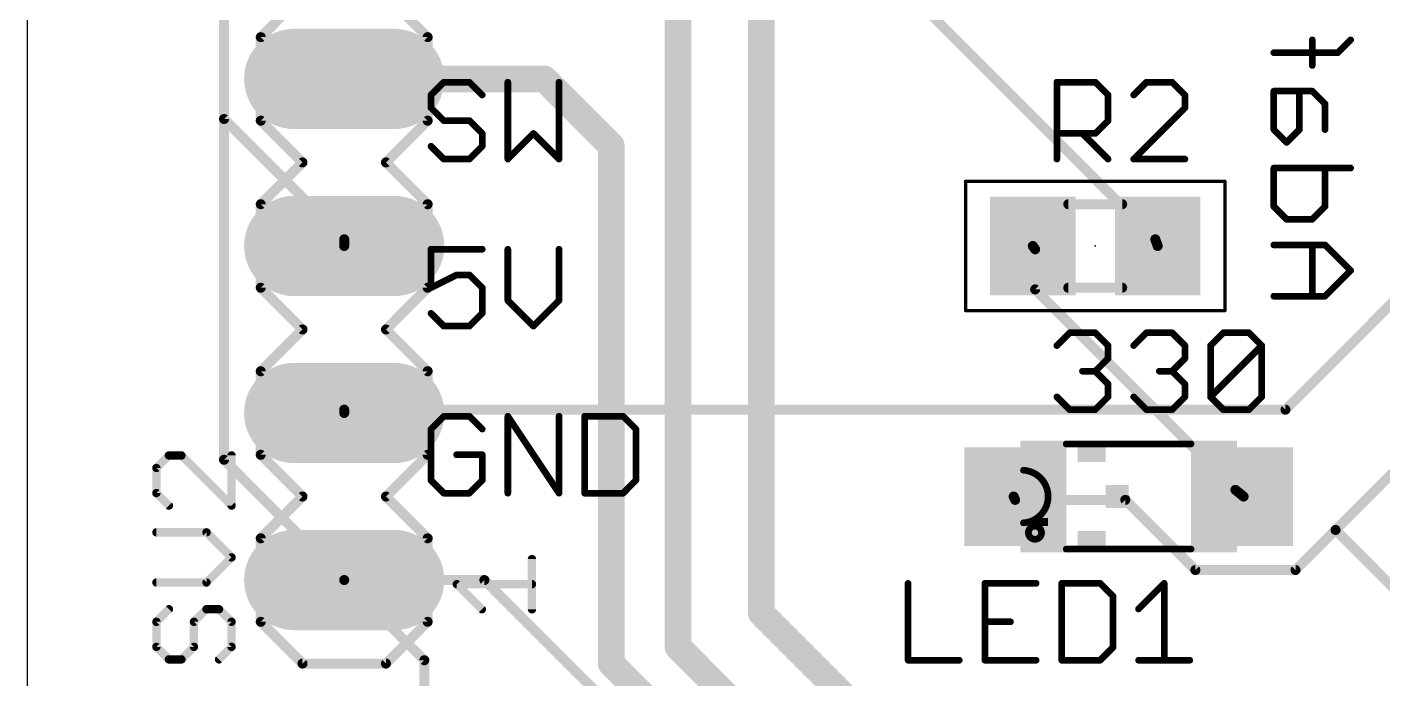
# Model space of a CAD drawing. Extents: x -1 to 57.9, y -5.8 to 55.6.
# Drawn here: x -1.02 to 19.62, y 21.36 to 31.27 of the extents above; entities that cross this region are included whole.
import ezdxf

# ---------------------------------------------------------------- set-up
doc = ezdxf.new("R2010")
doc.units = 0
for name, color, linetype in [('1', 22, 'CONTINUOUS'), ('16', 175, 'CONTINUOUS'), ('17', 82, 'CONTINUOUS'), ('20', 7, 'CONTINUOUS'), ('21', 253, 'CONTINUOUS'), ('22', 253, 'CONTINUOUS'), ('23', 7, 'CONTINUOUS'), ('25', 253, 'CONTINUOUS'), ('27', 253, 'CONTINUOUS'), ('39', 22, 'CONTINUOUS'), ('51', 253, 'CONTINUOUS')]:
    doc.layers.add(name, color=color, linetype=linetype)

# ---------------------------------------------------------------- blocks, each defined once
blk = doc.blocks.new('RECT')
blk.add_solid([(-0.5, -0.5), (0.5, -0.5), (-0.5, 0.5), (0.5, 0.5)])
blk = doc.blocks.new('LONGP100')
at = {"const_width": 1}
blk.add_lwpolyline([(-0.5, 0), (0.5, 0)], dxfattribs=at)
at = {"const_width": 0.5}
for points in [[(-0.5, 0.25, 1), (-0.5, -0.25)], [(0.5, -0.25, 1), (0.5, 0.25)]]:
    blk.add_lwpolyline(points, format="xyb", dxfattribs=at)

msp = doc.modelspace()

# ---------------------------------------------------------------- linework, layer by layer
at = {"layer": '1'}
for points, const_width in [([(5.0292, 39.1668), (16.1544, 28.0416)], 0.1524), ([(1.9812, 29.8704), (1.9812, 38.5572)], 0.1524), ([(10.16, 32.512), (10.16, 22.352)], 0.4064), ([(8.89, 31.496), (8.89, 21.844)], 0.4064), ([(6.858, 30.48), (3.81, 30.48)], 0.4064), ([(7.874, 29.464), (6.858, 30.48)], 0.4064), ([(3.81, 28.0416), (1.9812, 29.8704)], 0.1524), ([(7.874, 21.59), (7.874, 29.464)], 0.4064), ([(3.81, 28.0416), (3.81, 27.94)], 0.1524), ([(16.1544, 28.0416), (16.19, 27.94)], 0.1524), ([(14.3256, 27.8892), (14.29, 27.94)], 0.1524), ([(14.3256, 27.2796), (14.3256, 27.8892)], 0.1524), ([(23.1648, 27.8892), (18.8976, 23.622)], 0.1524), ([(17.3736, 24.2316), (14.3256, 27.2796)], 0.1524), ([(14.0208, 24.0792), (13.998, 24.13)], 0.1524), ([(15.6972, 24.0792), (14.0208, 24.0792)], 0.1524), ([(16.764, 23.0124), (15.6972, 24.0792)], 0.1524), ([(17.3736, 24.2316), (17.498, 24.13)], 0.1524), ([(18.8976, 23.622), (18.288, 23.0124)], 0.1524), ([(23.0124, 19.5072), (18.8976, 23.622)], 0.1524), ([(3.81, 22.86), (5.0292, 21.6408)], 0.1524), ([(18.288, 23.0124), (16.764, 23.0124)], 0.1524), ([(10.16, 22.352), (11.43, 21.082)], 0.4064), ([(8.89, 21.844), (11.176, 19.558)], 0.4064), ([(5.0292, 21.6408), (5.0292, 18.7452)], 0.1524), ([(8.97, 20.494), (7.874, 21.59)], 0.4064)]:
    msp.add_lwpolyline(points, dxfattribs=dict(at, const_width=const_width))
for points, const_width in [([(3.81, 30.5816, 1), (3.81, 30.3784)], 0.2032), ([(6.9298, 30.5518, 1), (6.7862, 30.4082)], 0.2032), ([(6.858, 30.3784, 1), (6.858, 30.5816)], 0.2032), ([(2.0081, 29.8973, 1), (1.9543, 29.8435)], 0.0762), ([(1.9431, 29.8704, 1), (2.0193, 29.8704)], 0.0762), ([(7.9756, 29.464, 1), (7.7724, 29.464)], 0.2032), ([(7.8022, 29.3922, 1), (7.9458, 29.5358)], 0.2032), ([(3.8481, 28.0416, 1), (3.7719, 28.0416)], 0.0762), ([(3.7831, 28.0147, 1), (3.8369, 28.0685)], 0.0762), ([(16.1904, 28.0542, 1), (16.1184, 28.029)], 0.0762), ([(16.1275, 28.0147, 1), (16.1813, 28.0685)], 0.0762), ([(3.7719, 27.94, 1), (3.8481, 27.94)], 0.0762), ([(14.3212, 27.9619, 1), (14.2588, 27.9181)], 0.0762), ([(14.3637, 27.8892, 1), (14.2875, 27.8892)], 0.0762), ([(14.2944, 27.8673, 1), (14.3568, 27.9111)], 0.0762), ([(16.154, 27.9274, 1), (16.226, 27.9526)], 0.0762), ([(14.2875, 27.2796, 1), (14.3637, 27.2796)], 0.0762), ([(14.3525, 27.3065, 1), (14.2987, 27.2527)], 0.0762), ([(14.0328, 24.1456, 1), (13.9632, 24.1144)], 0.0762), ([(14.0208, 24.1173, 1), (14.0208, 24.0411)], 0.0762), ([(15.7241, 24.1061, 1), (15.6703, 24.0523)], 0.0762), ([(15.6972, 24.0411, 1), (15.6972, 24.1173)], 0.0762), ([(17.3977, 24.2611, 1), (17.3495, 24.2021)], 0.0762), ([(17.3467, 24.2047, 1), (17.4005, 24.2585)], 0.0762), ([(17.4739, 24.1005, 1), (17.5221, 24.1595)], 0.0762), ([(13.986, 24.0636, 1), (14.0556, 24.0948)], 0.0762), ([(18.9245, 23.6489, 1), (18.8707, 23.5951)], 0.0762), ([(18.8707, 23.6489, 1), (18.9245, 23.5951)], 0.0762), ([(18.9245, 23.5951, 1), (18.8707, 23.6489)], 0.0762), ([(3.8369, 22.8869, 1), (3.7831, 22.8331)], 0.0762), ([(16.764, 23.0505, 1), (16.764, 22.9743)], 0.0762), ([(16.7371, 22.9855, 1), (16.7909, 23.0393)], 0.0762), ([(18.2611, 23.0393, 1), (18.3149, 22.9855)], 0.0762), ([(18.288, 22.9743, 1), (18.288, 23.0505)], 0.0762), ([(10.2318, 22.4238, 1), (10.0882, 22.2802)], 0.2032), ([(10.0584, 22.352, 1), (10.2616, 22.352)], 0.2032), ([(8.7884, 21.844, 1), (8.9916, 21.844)], 0.2032), ([(8.9618, 21.9158, 1), (8.8182, 21.7722)], 0.2032), ([(5.0673, 21.6408, 1), (4.9911, 21.6408)], 0.0762), ([(5.0023, 21.6139, 1), (5.0561, 21.6677)], 0.0762), ([(7.7724, 21.59, 1), (7.9756, 21.59)], 0.2032), ([(7.9458, 21.6618, 1), (7.8022, 21.5182)], 0.2032)]:
    msp.add_lwpolyline(points, format="xyb", dxfattribs=dict(at, const_width=const_width))
at = {"layer": '16', "const_width": 0.1524}
for points in [[(1.9812, 24.6888), (1.9812, 33.3756)], [(23.1648, 30.48), (18.1356, 25.4508)], [(18.1356, 25.4508), (3.81, 25.4508)], [(3.81, 25.4508), (3.81, 25.4)], [(3.81, 22.86), (1.9812, 24.6888)], [(3.81, 22.86), (5.9436, 22.86)], [(5.9436, 22.86), (10.3632, 18.4404)]]:
    msp.add_lwpolyline(points, dxfattribs=at)
at = {"layer": '16', "const_width": 0.0762}
for points in [[(3.81, 25.4889, 1), (3.81, 25.4127)], [(3.8481, 25.4508, 1), (3.7719, 25.4508)], [(3.7719, 25.4, 1), (3.8481, 25.4)], [(18.1087, 25.4777, 1), (18.1625, 25.4239)], [(18.1356, 25.4127, 1), (18.1356, 25.4889)], [(2.0081, 24.7157, 1), (1.9543, 24.6619)], [(1.9431, 24.6888, 1), (2.0193, 24.6888)], [(3.81, 22.8981, 1), (3.81, 22.8219)], [(3.7831, 22.8331, 1), (3.8369, 22.8869)], [(5.9705, 22.8869, 1), (5.9167, 22.8331)], [(5.9436, 22.8219, 1), (5.9436, 22.8981)]]:
    msp.add_lwpolyline(points, format="xyb", dxfattribs=at)
at = {"layer": '20'}
msp.add_line((-1.016, 55.616), (-1.016, -0.762), dxfattribs=at)
at = {"layer": '21'}
for points, const_width in [([(2.54, 31.115), (3.175, 31.75)], 0.1524), ([(4.445, 31.75), (5.08, 31.115)], 0.1524), ([(2.54, 29.845), (2.54, 31.115)], 0.1524), ([(5.08, 31.115), (5.08, 29.845)], 0.1524), ([(2.54, 29.845), (3.175, 29.21)], 0.1524), ([(4.445, 29.21), (5.08, 29.845)], 0.1524), ([(2.54, 28.575), (3.175, 29.21)], 0.1524), ([(4.445, 29.21), (5.08, 28.575)], 0.1524), ([(2.54, 27.305), (2.54, 28.575)], 0.1524), ([(5.08, 28.575), (5.08, 27.305)], 0.1524), ([(3.175, 26.67), (2.54, 27.305)], 0.1524), ([(5.08, 27.305), (4.445, 26.67)], 0.1524), ([(2.54, 26.035), (3.175, 26.67)], 0.1524), ([(4.445, 26.67), (5.08, 26.035)], 0.1524), ([(2.54, 24.765), (2.54, 26.035)], 0.1524), ([(5.08, 26.035), (5.08, 24.765)], 0.1524), ([(3.175, 24.13), (2.54, 24.765)], 0.1524), ([(5.08, 24.765), (4.445, 24.13)], 0.1524), ([(2.54, 23.495), (3.175, 24.13)], 0.1524), ([(4.445, 24.13), (5.08, 23.495)], 0.1524), ([(2.54, 22.225), (2.54, 23.495)], 0.1524), ([(5.08, 23.495), (5.08, 22.225)], 0.1524), ([(6.6675, 22.4155), (6.6675, 23.1782)], 0.127), ([(5.9049, 22.4155), (5.5235, 22.7968)], 0.127), ([(5.5235, 22.7968), (6.6675, 22.7968)], 0.127), ([(2.54, 22.225), (3.175, 21.59)], 0.1524), ([(4.445, 21.59), (5.08, 22.225)], 0.1524), ([(3.175, 21.59), (4.445, 21.59)], 0.1524)]:
    msp.add_lwpolyline(points, dxfattribs=dict(at, const_width=const_width))
for points, const_width in [([(2.5781, 31.115, 1), (2.5019, 31.115)], 0.0762), ([(2.5131, 31.1419, 1), (2.5669, 31.0881)], 0.0762), ([(5.1181, 31.115, 1), (5.0419, 31.115)], 0.0762), ([(5.0531, 31.0881, 1), (5.1069, 31.1419)], 0.0762), ([(2.5669, 29.8719, 1), (2.5131, 29.8181)], 0.0762), ([(5.1069, 29.8181, 1), (5.0531, 29.8719)], 0.0762), ([(2.5019, 29.845, 1), (2.5781, 29.845)], 0.0762), ([(5.0419, 29.845, 1), (5.1181, 29.845)], 0.0762), ([(3.2019, 29.1831, 1), (3.1481, 29.2369)], 0.0762), ([(3.1481, 29.1831, 1), (3.2019, 29.2369)], 0.0762), ([(4.4719, 29.2369, 1), (4.4181, 29.1831)], 0.0762), ([(4.4181, 29.2369, 1), (4.4719, 29.1831)], 0.0762), ([(2.5781, 28.575, 1), (2.5019, 28.575)], 0.0762), ([(2.5131, 28.6019, 1), (2.5669, 28.5481)], 0.0762), ([(5.1181, 28.575, 1), (5.0419, 28.575)], 0.0762), ([(5.0531, 28.5481, 1), (5.1069, 28.6019)], 0.0762), ([(2.5019, 27.305, 1), (2.5781, 27.305)], 0.0762), ([(2.5669, 27.3319, 1), (2.5131, 27.2781)], 0.0762), ([(5.0419, 27.305, 1), (5.1181, 27.305)], 0.0762), ([(5.1069, 27.2781, 1), (5.0531, 27.3319)], 0.0762), ([(3.2019, 26.6431, 1), (3.1481, 26.6969)], 0.0762), ([(3.1481, 26.6431, 1), (3.2019, 26.6969)], 0.0762), ([(4.4719, 26.6969, 1), (4.4181, 26.6431)], 0.0762), ([(4.4181, 26.6969, 1), (4.4719, 26.6431)], 0.0762), ([(2.5781, 26.035, 1), (2.5019, 26.035)], 0.0762), ([(2.5131, 26.0619, 1), (2.5669, 26.0081)], 0.0762), ([(5.1181, 26.035, 1), (5.0419, 26.035)], 0.0762), ([(5.0531, 26.0081, 1), (5.1069, 26.0619)], 0.0762), ([(2.5019, 24.765, 1), (2.5781, 24.765)], 0.0762), ([(2.5669, 24.7919, 1), (2.5131, 24.7381)], 0.0762), ([(5.0419, 24.765, 1), (5.1181, 24.765)], 0.0762), ([(5.1069, 24.7381, 1), (5.0531, 24.7919)], 0.0762), ([(3.2019, 24.1031, 1), (3.1481, 24.1569)], 0.0762), ([(3.1481, 24.1031, 1), (3.2019, 24.1569)], 0.0762), ([(4.4719, 24.1569, 1), (4.4181, 24.1031)], 0.0762), ([(4.4181, 24.1569, 1), (4.4719, 24.1031)], 0.0762), ([(2.5781, 23.495, 1), (2.5019, 23.495)], 0.0762), ([(2.5131, 23.5219, 1), (2.5669, 23.4681)], 0.0762), ([(5.1181, 23.495, 1), (5.0419, 23.495)], 0.0762), ([(5.0531, 23.4681, 1), (5.1069, 23.5219)], 0.0762), ([(6.6993, 23.1782, 1), (6.6358, 23.1782)], 0.0635), ([(5.5235, 22.8286, 1), (5.5235, 22.7651)], 0.0635), ([(5.546, 22.8193, 1), (5.5011, 22.7744)], 0.0635), ([(6.6675, 22.7651, 1), (6.6675, 22.8286)], 0.0635), ([(2.5669, 22.2519, 1), (2.5131, 22.1981)], 0.0762), ([(5.1069, 22.1981, 1), (5.0531, 22.2519)], 0.0762), ([(5.8824, 22.393, 1), (5.9273, 22.438)], 0.0635), ([(6.6358, 22.4155, 1), (6.6993, 22.4155)], 0.0635), ([(2.5019, 22.225, 1), (2.5781, 22.225)], 0.0762), ([(5.0419, 22.225, 1), (5.1181, 22.225)], 0.0762), ([(3.175, 21.6281, 1), (3.175, 21.5519)], 0.0762), ([(4.445, 21.5519, 1), (4.445, 21.6281)], 0.0762), ([(3.1481, 21.5631, 1), (3.2019, 21.6169)], 0.0762), ([(4.4181, 21.6169, 1), (4.4719, 21.5631)], 0.0762)]:
    msp.add_lwpolyline(points, format="xyb", dxfattribs=dict(at, const_width=const_width))
at = {"layer": '22', "const_width": 0.1016}
for points in [[(18.5425, 30.6843), (18.5425, 31.0741)], [(18.9323, 30.8792), (19.1272, 31.0741)], [(17.9578, 30.8792), (18.9323, 30.8792)], [(18.5425, 30.2945), (17.9578, 30.2945)], [(17.9578, 30.2945), (17.9578, 29.7098)], [(18.3476, 29.7098), (18.3476, 30.2945)], [(18.7374, 30.0996), (18.5425, 30.2945)], [(18.7374, 29.7098), (18.7374, 30.0996)], [(17.9578, 29.7098), (18.1527, 29.5149)], [(18.1527, 29.5149), (18.3476, 29.7098)], [(19.1272, 29.1251), (17.9578, 29.1251)], [(17.9578, 29.1251), (17.9578, 28.5404)], [(18.7374, 28.5404), (18.7374, 29.1251)], [(17.9578, 28.5404), (18.1527, 28.3455)], [(18.5425, 28.3455), (18.7374, 28.5404)], [(18.1527, 28.3455), (18.5425, 28.3455)], [(18.7374, 27.9557), (17.9578, 27.9557)], [(18.5425, 27.1761), (18.5425, 27.9557)], [(19.1272, 27.5659), (18.7374, 27.9557)], [(18.7374, 27.1761), (19.1272, 27.5659)], [(17.9578, 27.1761), (18.7374, 27.1761)]]:
    msp.add_lwpolyline(points, dxfattribs=at)
at = {"layer": '22', "const_width": 0.0508}
for points in [[(18.5679, 31.0741, 1), (18.5171, 31.0741)], [(19.1452, 31.0561, 1), (19.1092, 31.0921)], [(17.9578, 30.9046, 1), (17.9578, 30.8538)], [(18.9143, 30.8972, 1), (18.9503, 30.8612)], [(18.9323, 30.8538, 1), (18.9323, 30.9046)], [(18.5171, 30.6843, 1), (18.5679, 30.6843)], [(17.9578, 30.3199, 1), (17.9578, 30.2691)], [(17.9832, 30.2945, 1), (17.9324, 30.2945)], [(18.373, 30.2945, 1), (18.3222, 30.2945)], [(18.5605, 30.3125, 1), (18.5245, 30.2765)], [(18.5425, 30.2691, 1), (18.5425, 30.3199)], [(18.7628, 30.0996, 1), (18.712, 30.0996)], [(18.7194, 30.0816, 1), (18.7554, 30.1176)], [(17.9758, 29.7278, 1), (17.9398, 29.6918)], [(17.9324, 29.7098, 1), (17.9832, 29.7098)], [(18.3222, 29.7098, 1), (18.373, 29.7098)], [(18.3656, 29.6918, 1), (18.3296, 29.7278)], [(18.712, 29.7098, 1), (18.7628, 29.7098)], [(18.1347, 29.5329, 1), (18.1707, 29.4969)], [(18.1347, 29.4969, 1), (18.1707, 29.5329)], [(17.9578, 29.1505, 1), (17.9578, 29.0997)], [(17.9832, 29.1251, 1), (17.9324, 29.1251)], [(18.7628, 29.1251, 1), (18.712, 29.1251)], [(19.1272, 29.0997, 1), (19.1272, 29.1505)], [(17.9758, 28.5584, 1), (17.9398, 28.5224)], [(17.9324, 28.5404, 1), (17.9832, 28.5404)], [(18.712, 28.5404, 1), (18.7628, 28.5404)], [(18.7554, 28.5224, 1), (18.7194, 28.5584)], [(18.1527, 28.3709, 1), (18.1527, 28.3201)], [(18.1347, 28.3275, 1), (18.1707, 28.3635)], [(18.5245, 28.3635, 1), (18.5605, 28.3275)], [(18.5425, 28.3201, 1), (18.5425, 28.3709)], [(17.9578, 27.9811, 1), (17.9578, 27.9303)], [(18.5679, 27.9557, 1), (18.5171, 27.9557)], [(18.7554, 27.9737, 1), (18.7194, 27.9377)], [(18.7374, 27.9303, 1), (18.7374, 27.9811)], [(19.1452, 27.5479, 1), (19.1092, 27.5839)], [(19.1092, 27.5479, 1), (19.1452, 27.5839)], [(17.9578, 27.2015, 1), (17.9578, 27.1507)], [(18.5171, 27.1761, 1), (18.5679, 27.1761)], [(18.7194, 27.1941, 1), (18.7554, 27.1582)], [(18.7374, 27.1507, 1), (18.7374, 27.2015)]]:
    msp.add_lwpolyline(points, format="xyb", dxfattribs=at)
at = {"layer": '23'}
for p in [(15.24, 27.94), (15.748, 24.13)]:
    msp.add_point(p, dxfattribs=at)
at = {"layer": '25'}
for points, const_width in [([(5.3257, 30.4302), (5.1308, 30.2353)], 0.1016), ([(5.7155, 30.4302), (5.3257, 30.4302)], 0.1016), ([(5.9104, 30.2353), (5.7155, 30.4302)], 0.1016), ([(6.3002, 30.4302), (6.3002, 29.2608)], 0.1016), ([(7.0798, 29.2608), (7.0798, 30.4302)], 0.1016), ([(14.6558, 29.2608), (14.6558, 30.4302)], 0.1016), ([(14.6558, 30.4302), (15.2405, 30.4302)], 0.1016), ([(15.2405, 30.4302), (15.4354, 30.2353)], 0.1016), ([(16.0201, 30.4302), (15.8252, 30.2353)], 0.1016), ([(16.4099, 30.4302), (16.0201, 30.4302)], 0.1016), ([(16.6048, 30.2353), (16.4099, 30.4302)], 0.1016), ([(5.1308, 30.2353), (5.1308, 30.0404)], 0.1016), ([(15.4354, 30.2353), (15.4354, 29.8455)], 0.1016), ([(16.6048, 30.0404), (16.6048, 30.2353)], 0.1016), ([(5.1308, 30.0404), (5.3257, 29.8455)], 0.1016), ([(15.8252, 29.2608), (16.6048, 30.0404)], 0.1016), ([(5.3257, 29.8455), (5.7155, 29.8455)], 0.1016), ([(5.7155, 29.8455), (5.9104, 29.6506)], 0.1016), ([(15.4354, 29.8455), (15.2405, 29.6506)], 0.1016), ([(5.3257, 29.2608), (5.1308, 29.4557)], 0.1016), ([(5.9104, 29.4557), (5.7155, 29.2608)], 0.1016), ([(5.9104, 29.6506), (5.9104, 29.4557)], 0.1016), ([(6.3002, 29.2608), (6.69, 29.6506)], 0.1016), ([(6.69, 29.6506), (7.0798, 29.2608)], 0.1016), ([(15.2405, 29.6506), (14.6558, 29.6506)], 0.1016), ([(15.0456, 29.6506), (15.4354, 29.2608)], 0.1016), ([(5.7155, 29.2608), (5.3257, 29.2608)], 0.1016), ([(16.6048, 29.2608), (15.8252, 29.2608)], 0.1016), ([(5.9104, 27.8902), (5.1308, 27.8902)], 0.1016), ([(5.1308, 27.8902), (5.1308, 27.3055)], 0.1016), ([(6.3002, 27.8902), (6.3002, 27.1106)], 0.1016), ([(7.0798, 27.1106), (7.0798, 27.8902)], 0.1016), ([(5.1308, 27.3055), (5.5206, 27.5004)], 0.1016), ([(5.5206, 27.5004), (5.7155, 27.5004)], 0.1016), ([(5.7155, 27.5004), (5.9104, 27.3055)], 0.1016), ([(5.9104, 27.3055), (5.9104, 26.9157)], 0.1016), ([(6.3002, 27.1106), (6.69, 26.7208)], 0.1016), ([(6.69, 26.7208), (7.0798, 27.1106)], 0.1016), ([(5.3257, 26.7208), (5.1308, 26.9157)], 0.1016), ([(5.9104, 26.9157), (5.7155, 26.7208)], 0.1016), ([(5.7155, 26.7208), (5.3257, 26.7208)], 0.1016), ([(5.3257, 25.3502), (5.1308, 25.1553)], 0.1016), ([(5.7155, 25.3502), (5.3257, 25.3502)], 0.1016), ([(5.9104, 25.1553), (5.7155, 25.3502)], 0.1016), ([(6.3002, 24.1808), (6.3002, 25.3502)], 0.1016), ([(6.3002, 25.3502), (7.0798, 24.1808)], 0.1016), ([(7.0798, 24.1808), (7.0798, 25.3502)], 0.1016), ([(7.4696, 25.3502), (7.4696, 24.1808)], 0.1016), ([(8.0543, 25.3502), (7.4696, 25.3502)], 0.1016), ([(8.2492, 25.1553), (8.0543, 25.3502)], 0.1016), ([(5.1308, 25.1553), (5.1308, 24.3757)], 0.1016), ([(8.2492, 24.3757), (8.2492, 25.1553)], 0.1016), ([(1.1422, 24.7549), (0.9515, 24.5643)], 0.127), ([(1.3329, 24.7549), (1.1422, 24.7549)], 0.127), ([(2.0955, 23.9923), (1.3329, 24.7549)], 0.127), ([(2.0955, 24.7549), (2.0955, 23.9923)], 0.127), ([(5.9104, 24.7655), (5.5206, 24.7655)], 0.1016), ([(5.9104, 24.3757), (5.9104, 24.7655)], 0.1016), ([(0.9515, 24.5643), (0.9515, 24.183)], 0.127), ([(5.1308, 24.3757), (5.3257, 24.1808)], 0.1016), ([(5.7155, 24.1808), (5.9104, 24.3757)], 0.1016), ([(8.0543, 24.1808), (8.2492, 24.3757)], 0.1016), ([(0.9515, 24.183), (1.1422, 23.9923)], 0.127), ([(5.3257, 24.1808), (5.7155, 24.1808)], 0.1016), ([(7.4696, 24.1808), (8.0543, 24.1808)], 0.1016), ([(1.7142, 23.5855), (0.9515, 23.5855)], 0.127), ([(2.0955, 23.2042), (1.7142, 23.5855)], 0.127), ([(1.7142, 22.8229), (2.0955, 23.2042)], 0.127), ([(0.9515, 22.8229), (1.7142, 22.8229)], 0.127), ([(12.3912, 22.8102), (12.3912, 21.6408)], 0.1016), ([(14.3402, 22.8102), (13.5606, 22.8102)], 0.1016), ([(13.5606, 22.8102), (13.5606, 21.6408)], 0.1016), ([(14.73, 22.8102), (14.73, 21.6408)], 0.1016), ([(15.3147, 22.8102), (14.73, 22.8102)], 0.1016), ([(15.5096, 22.6153), (15.3147, 22.8102)], 0.1016), ([(15.8994, 22.4204), (16.2892, 22.8102)], 0.1016), ([(16.2892, 22.8102), (16.2892, 21.6408)], 0.1016), ([(15.5096, 21.8357), (15.5096, 22.6153)], 0.1016), ([(1.1422, 22.4162), (0.9515, 22.2255)], 0.127), ([(0.9515, 22.2255), (0.9515, 21.8442)], 0.127), ([(1.5235, 22.2255), (1.7142, 22.4162)], 0.127), ([(1.5235, 21.8442), (1.5235, 22.2255)], 0.127), ([(1.7142, 22.4162), (1.9048, 22.4162)], 0.127), ([(1.9048, 22.4162), (2.0955, 22.2255)], 0.127), ([(2.0955, 22.2255), (2.0955, 21.8442)], 0.127), ([(13.5606, 22.2255), (13.9504, 22.2255)], 0.1016), ([(0.9515, 21.8442), (1.1422, 21.6535)], 0.127), ([(1.3329, 21.6535), (1.5235, 21.8442)], 0.127), ([(2.0955, 21.8442), (1.9048, 21.6535)], 0.127), ([(15.3147, 21.6408), (15.5096, 21.8357)], 0.1016), ([(1.1422, 21.6535), (1.3329, 21.6535)], 0.127), ([(12.3912, 21.6408), (13.1708, 21.6408)], 0.1016), ([(13.5606, 21.6408), (14.3402, 21.6408)], 0.1016), ([(14.73, 21.6408), (15.3147, 21.6408)], 0.1016), ([(15.8994, 21.6408), (16.679, 21.6408)], 0.1016)]:
    msp.add_lwpolyline(points, dxfattribs=dict(at, const_width=const_width))
for points, const_width in [([(5.3257, 30.4556, 1), (5.3257, 30.4048)], 0.0508), ([(5.3437, 30.4122, 1), (5.3077, 30.4482)], 0.0508), ([(5.7335, 30.4482, 1), (5.6975, 30.4122)], 0.0508), ([(5.7155, 30.4048, 1), (5.7155, 30.4556)], 0.0508), ([(6.3256, 30.4302, 1), (6.2748, 30.4302)], 0.0508), ([(7.1052, 30.4302, 1), (7.0544, 30.4302)], 0.0508), ([(14.6812, 30.4302, 1), (14.6304, 30.4302)], 0.0508), ([(14.6558, 30.4556, 1), (14.6558, 30.4048)], 0.0508), ([(15.2585, 30.4482, 1), (15.2225, 30.4122)], 0.0508), ([(15.2405, 30.4048, 1), (15.2405, 30.4556)], 0.0508), ([(16.0201, 30.4556, 1), (16.0201, 30.4048)], 0.0508), ([(16.0381, 30.4122, 1), (16.0021, 30.4482)], 0.0508), ([(16.4279, 30.4482, 1), (16.3919, 30.4122)], 0.0508), ([(16.4099, 30.4048, 1), (16.4099, 30.4556)], 0.0508), ([(5.1128, 30.2533, 1), (5.1488, 30.2173)], 0.0508), ([(5.1562, 30.2353, 1), (5.1054, 30.2353)], 0.0508), ([(5.8924, 30.2173, 1), (5.9284, 30.2533)], 0.0508), ([(15.4608, 30.2353, 1), (15.41, 30.2353)], 0.0508), ([(15.4174, 30.2173, 1), (15.4534, 30.2533)], 0.0508), ([(15.8072, 30.2533, 1), (15.8432, 30.2173)], 0.0508), ([(16.6302, 30.2353, 1), (16.5794, 30.2353)], 0.0508), ([(16.5868, 30.2173, 1), (16.6228, 30.2533)], 0.0508), ([(5.1488, 30.0584, 1), (5.1128, 30.0224)], 0.0508), ([(5.1054, 30.0404, 1), (5.1562, 30.0404)], 0.0508), ([(16.5794, 30.0404, 1), (16.6302, 30.0404)], 0.0508), ([(16.6228, 30.0224, 1), (16.5868, 30.0584)], 0.0508), ([(5.3257, 29.8709, 1), (5.3257, 29.8201)], 0.0508), ([(5.3077, 29.8275, 1), (5.3437, 29.8635)], 0.0508), ([(5.7335, 29.8635, 1), (5.6975, 29.8275)], 0.0508), ([(5.7155, 29.8201, 1), (5.7155, 29.8709)], 0.0508), ([(15.41, 29.8455, 1), (15.4608, 29.8455)], 0.0508), ([(15.4534, 29.8275, 1), (15.4174, 29.8635)], 0.0508), ([(5.1488, 29.4737, 1), (5.1128, 29.4377)], 0.0508), ([(5.9358, 29.6506, 1), (5.885, 29.6506)], 0.0508), ([(5.8924, 29.6326, 1), (5.9284, 29.6686)], 0.0508), ([(5.9284, 29.4377, 1), (5.8924, 29.4737)], 0.0508), ([(6.708, 29.6686, 1), (6.672, 29.6326)], 0.0508), ([(6.708, 29.6326, 1), (6.672, 29.6686)], 0.0508), ([(14.6558, 29.676, 1), (14.6558, 29.6252)], 0.0508), ([(15.0636, 29.6686, 1), (15.0276, 29.6326)], 0.0508), ([(15.2225, 29.6686, 1), (15.2585, 29.6326)], 0.0508), ([(15.2405, 29.6252, 1), (15.2405, 29.676)], 0.0508), ([(5.3257, 29.2862, 1), (5.3257, 29.2354)], 0.0508), ([(5.3077, 29.2428, 1), (5.3437, 29.2788)], 0.0508), ([(5.6975, 29.2788, 1), (5.7335, 29.2428)], 0.0508), ([(5.7155, 29.2354, 1), (5.7155, 29.2862)], 0.0508), ([(5.885, 29.4557, 1), (5.9358, 29.4557)], 0.0508), ([(6.2822, 29.2788, 1), (6.3182, 29.2428)], 0.0508), ([(7.0618, 29.2428, 1), (7.0978, 29.2788)], 0.0508), ([(15.4174, 29.2428, 1), (15.4534, 29.2788)], 0.0508), ([(15.8072, 29.2788, 1), (15.8432, 29.2428)], 0.0508), ([(15.8252, 29.2862, 1), (15.8252, 29.2354)], 0.0508), ([(16.6048, 29.2354, 1), (16.6048, 29.2862)], 0.0508), ([(6.2748, 29.2608, 1), (6.3256, 29.2608)], 0.0508), ([(7.0544, 29.2608, 1), (7.1052, 29.2608)], 0.0508), ([(14.6304, 29.2608, 1), (14.6812, 29.2608)], 0.0508), ([(5.1308, 27.9156, 1), (5.1308, 27.8648)], 0.0508), ([(5.1562, 27.8902, 1), (5.1054, 27.8902)], 0.0508), ([(5.9104, 27.8648, 1), (5.9104, 27.9156)], 0.0508), ([(6.3256, 27.8902, 1), (6.2748, 27.8902)], 0.0508), ([(7.1052, 27.8902, 1), (7.0544, 27.8902)], 0.0508), ([(5.5206, 27.5258, 1), (5.5206, 27.475)], 0.0508), ([(5.532, 27.4777, 1), (5.5092, 27.5231)], 0.0508), ([(5.7335, 27.5184, 1), (5.6975, 27.4824)], 0.0508), ([(5.7155, 27.475, 1), (5.7155, 27.5258)], 0.0508), ([(5.1194, 27.3282, 1), (5.1422, 27.2828)], 0.0508), ([(5.1054, 27.3055, 1), (5.1562, 27.3055)], 0.0508), ([(5.9358, 27.3055, 1), (5.885, 27.3055)], 0.0508), ([(5.8924, 27.2875, 1), (5.9284, 27.3235)], 0.0508), ([(6.3182, 27.1286, 1), (6.2822, 27.0926)], 0.0508), ([(6.2748, 27.1106, 1), (6.3256, 27.1106)], 0.0508), ([(7.0544, 27.1106, 1), (7.1052, 27.1106)], 0.0508), ([(7.0978, 27.0926, 1), (7.0618, 27.1286)], 0.0508), ([(5.1488, 26.9337, 1), (5.1128, 26.8977)], 0.0508), ([(5.885, 26.9157, 1), (5.9358, 26.9157)], 0.0508), ([(5.9284, 26.8977, 1), (5.8924, 26.9337)], 0.0508), ([(5.3257, 26.7462, 1), (5.3257, 26.6954)], 0.0508), ([(5.3077, 26.7028, 1), (5.3437, 26.7388)], 0.0508), ([(5.6975, 26.7388, 1), (5.7335, 26.7028)], 0.0508), ([(5.7155, 26.6954, 1), (5.7155, 26.7462)], 0.0508), ([(6.672, 26.7388, 1), (6.708, 26.7028)], 0.0508), ([(6.672, 26.7028, 1), (6.708, 26.7388)], 0.0508), ([(5.3257, 25.3756, 1), (5.3257, 25.3248)], 0.0508), ([(5.3437, 25.3322, 1), (5.3077, 25.3682)], 0.0508), ([(5.7335, 25.3682, 1), (5.6975, 25.3322)], 0.0508), ([(5.7155, 25.3248, 1), (5.7155, 25.3756)], 0.0508), ([(6.3256, 25.3502, 1), (6.2748, 25.3502)], 0.0508), ([(6.3213, 25.3643, 1), (6.2791, 25.3361)], 0.0508), ([(7.1052, 25.3502, 1), (7.0544, 25.3502)], 0.0508), ([(7.495, 25.3502, 1), (7.4442, 25.3502)], 0.0508), ([(7.4696, 25.3756, 1), (7.4696, 25.3248)], 0.0508), ([(8.0723, 25.3682, 1), (8.0363, 25.3322)], 0.0508), ([(8.0543, 25.3248, 1), (8.0543, 25.3756)], 0.0508), ([(5.1128, 25.1733, 1), (5.1488, 25.1373)], 0.0508), ([(5.1562, 25.1553, 1), (5.1054, 25.1553)], 0.0508), ([(5.8924, 25.1373, 1), (5.9284, 25.1733)], 0.0508), ([(8.2746, 25.1553, 1), (8.2238, 25.1553)], 0.0508), ([(8.2312, 25.1373, 1), (8.2672, 25.1733)], 0.0508), ([(1.1422, 24.7867, 1), (1.1422, 24.7232)], 0.0635), ([(1.1646, 24.7325, 1), (1.1197, 24.7774)], 0.0635), ([(1.3553, 24.7774, 1), (1.3104, 24.7325)], 0.0635), ([(1.3329, 24.7232, 1), (1.3329, 24.7867)], 0.0635), ([(2.1273, 24.7549, 1), (2.0637, 24.7549)], 0.0635), ([(5.5206, 24.7909, 1), (5.5206, 24.7401)], 0.0508), ([(5.9358, 24.7655, 1), (5.885, 24.7655)], 0.0508), ([(5.9104, 24.7401, 1), (5.9104, 24.7909)], 0.0508), ([(0.9833, 24.5643, 1), (0.9198, 24.5643)], 0.0635), ([(0.9291, 24.5867, 1), (0.974, 24.5418)], 0.0635), ([(5.1488, 24.3937, 1), (5.1128, 24.3577)], 0.0508), ([(5.1054, 24.3757, 1), (5.1562, 24.3757)], 0.0508), ([(5.885, 24.3757, 1), (5.9358, 24.3757)], 0.0508), ([(5.9284, 24.3577, 1), (5.8924, 24.3937)], 0.0508), ([(8.2238, 24.3757, 1), (8.2746, 24.3757)], 0.0508), ([(8.2672, 24.3577, 1), (8.2312, 24.3937)], 0.0508), ([(0.974, 24.2054, 1), (0.9291, 24.1605)], 0.0635), ([(0.9198, 24.183, 1), (0.9833, 24.183)], 0.0635), ([(5.3257, 24.2062, 1), (5.3257, 24.1554)], 0.0508), ([(5.3077, 24.1628, 1), (5.3437, 24.1988)], 0.0508), ([(5.6975, 24.1988, 1), (5.7335, 24.1628)], 0.0508), ([(5.7155, 24.1554, 1), (5.7155, 24.2062)], 0.0508), ([(6.2748, 24.1808, 1), (6.3256, 24.1808)], 0.0508), ([(7.0544, 24.1808, 1), (7.1052, 24.1808)], 0.0508), ([(7.0587, 24.1667, 1), (7.1009, 24.1949)], 0.0508), ([(7.4696, 24.2062, 1), (7.4696, 24.1554)], 0.0508), ([(7.4442, 24.1808, 1), (7.495, 24.1808)], 0.0508), ([(8.0363, 24.1988, 1), (8.0723, 24.1628)], 0.0508), ([(8.0543, 24.1554, 1), (8.0543, 24.2062)], 0.0508), ([(1.1197, 23.9698, 1), (1.1646, 24.0147)], 0.0635), ([(2.0637, 23.9923, 1), (2.1273, 23.9923)], 0.0635), ([(2.073, 23.9698, 1), (2.118, 24.0147)], 0.0635), ([(0.9515, 23.6173, 1), (0.9515, 23.5538)], 0.0635), ([(1.7366, 23.608, 1), (1.6917, 23.5631)], 0.0635), ([(1.7142, 23.5538, 1), (1.7142, 23.6173)], 0.0635), ([(2.118, 23.1818, 1), (2.073, 23.2267)], 0.0635), ([(2.073, 23.1818, 1), (2.118, 23.2267)], 0.0635), ([(0.9515, 22.8546, 1), (0.9515, 22.7911)], 0.0635), ([(1.6917, 22.8453, 1), (1.7366, 22.8004)], 0.0635), ([(1.7142, 22.7911, 1), (1.7142, 22.8546)], 0.0635), ([(12.4166, 22.8102, 1), (12.3658, 22.8102)], 0.0508), ([(13.5606, 22.8356, 1), (13.5606, 22.7848)], 0.0508), ([(13.586, 22.8102, 1), (13.5352, 22.8102)], 0.0508), ([(14.3402, 22.7848, 1), (14.3402, 22.8356)], 0.0508), ([(14.7554, 22.8102, 1), (14.7046, 22.8102)], 0.0508), ([(14.73, 22.8356, 1), (14.73, 22.7848)], 0.0508), ([(15.3327, 22.8282, 1), (15.2967, 22.7922)], 0.0508), ([(15.3147, 22.7848, 1), (15.3147, 22.8356)], 0.0508), ([(16.3146, 22.8102, 1), (16.2638, 22.8102)], 0.0508), ([(16.3072, 22.7922, 1), (16.2712, 22.8282)], 0.0508), ([(15.535, 22.6153, 1), (15.4842, 22.6153)], 0.0508), ([(15.4916, 22.5973, 1), (15.5276, 22.6333)], 0.0508), ([(0.9833, 22.2255, 1), (0.9198, 22.2255)], 0.0635), ([(1.1646, 22.3937, 1), (1.1197, 22.4386)], 0.0635), ([(1.5553, 22.2255, 1), (1.4918, 22.2255)], 0.0635), ([(1.7142, 22.4479, 1), (1.7142, 22.3844)], 0.0635), ([(1.7366, 22.3937, 1), (1.6917, 22.4386)], 0.0635), ([(1.9273, 22.4386, 1), (1.8824, 22.3937)], 0.0635), ([(1.9048, 22.3844, 1), (1.9048, 22.4479)], 0.0635), ([(2.1273, 22.2255, 1), (2.0637, 22.2255)], 0.0635), ([(15.8814, 22.4384, 1), (15.9174, 22.4024)], 0.0508), ([(0.9291, 22.2479, 1), (0.974, 22.203)], 0.0635), ([(1.5011, 22.2479, 1), (1.546, 22.203)], 0.0635), ([(2.073, 22.203, 1), (2.118, 22.2479)], 0.0635), ([(13.5606, 22.2509, 1), (13.5606, 22.2001)], 0.0508), ([(13.9504, 22.2001, 1), (13.9504, 22.2509)], 0.0508), ([(0.974, 21.8666, 1), (0.9291, 21.8217)], 0.0635), ([(0.9198, 21.8442, 1), (0.9833, 21.8442)], 0.0635), ([(1.4918, 21.8442, 1), (1.5553, 21.8442)], 0.0635), ([(1.546, 21.8217, 1), (1.5011, 21.8666)], 0.0635), ([(2.0637, 21.8442, 1), (2.1273, 21.8442)], 0.0635), ([(2.118, 21.8217, 1), (2.073, 21.8666)], 0.0635), ([(15.5276, 21.8177, 1), (15.4916, 21.8537)], 0.0508), ([(1.1422, 21.6852, 1), (1.1422, 21.6218)], 0.0635), ([(1.1197, 21.631, 1), (1.1646, 21.676)], 0.0635), ([(1.3104, 21.676, 1), (1.3553, 21.631)], 0.0635), ([(1.3329, 21.6218, 1), (1.3329, 21.6852)], 0.0635), ([(1.8824, 21.676, 1), (1.9273, 21.631)], 0.0635), ([(12.3912, 21.6662, 1), (12.3912, 21.6154)], 0.0508), ([(12.3658, 21.6408, 1), (12.4166, 21.6408)], 0.0508), ([(13.1708, 21.6154, 1), (13.1708, 21.6662)], 0.0508), ([(13.5606, 21.6662, 1), (13.5606, 21.6154)], 0.0508), ([(13.5352, 21.6408, 1), (13.586, 21.6408)], 0.0508), ([(14.3402, 21.6154, 1), (14.3402, 21.6662)], 0.0508), ([(14.73, 21.6662, 1), (14.73, 21.6154)], 0.0508), ([(14.7046, 21.6408, 1), (14.7554, 21.6408)], 0.0508), ([(15.2967, 21.6588, 1), (15.3327, 21.6228)], 0.0508), ([(15.3147, 21.6154, 1), (15.3147, 21.6662)], 0.0508), ([(15.4842, 21.8357, 1), (15.535, 21.8357)], 0.0508), ([(15.8994, 21.6662, 1), (15.8994, 21.6154)], 0.0508), ([(16.2638, 21.6408, 1), (16.3146, 21.6408)], 0.0508), ([(16.679, 21.6154, 1), (16.679, 21.6662)], 0.0508)]:
    msp.add_lwpolyline(points, format="xyb", dxfattribs=dict(at, const_width=const_width))
at = {"layer": '27', "const_width": 0.1016}
for points in [[(14.6558, 26.4253), (14.8507, 26.6202)], [(14.8507, 26.6202), (15.2405, 26.6202)], [(15.2405, 26.6202), (15.4354, 26.4253)], [(15.8252, 26.4253), (16.0201, 26.6202)], [(16.0201, 26.6202), (16.4099, 26.6202)], [(16.4099, 26.6202), (16.6048, 26.4253)], [(16.9946, 26.4253), (17.1895, 26.6202)], [(17.1895, 26.6202), (17.5793, 26.6202)], [(17.5793, 26.6202), (17.7742, 26.4253)], [(15.4354, 26.4253), (15.4354, 26.2304)], [(16.6048, 26.4253), (16.6048, 26.2304)], [(16.9946, 25.6457), (16.9946, 26.4253)], [(16.9946, 25.6457), (17.7742, 26.4253)], [(17.7742, 26.4253), (17.7742, 25.6457)], [(15.4354, 26.2304), (15.2405, 26.0355)], [(16.6048, 26.2304), (16.4099, 26.0355)], [(15.2405, 26.0355), (15.0456, 26.0355)], [(15.2405, 26.0355), (15.4354, 25.8406)], [(16.4099, 26.0355), (16.215, 26.0355)], [(16.4099, 26.0355), (16.6048, 25.8406)], [(15.4354, 25.8406), (15.4354, 25.6457)], [(16.6048, 25.8406), (16.6048, 25.6457)], [(14.8507, 25.4508), (14.6558, 25.6457)], [(15.4354, 25.6457), (15.2405, 25.4508)], [(16.0201, 25.4508), (15.8252, 25.6457)], [(16.6048, 25.6457), (16.4099, 25.4508)], [(17.1895, 25.4508), (16.9946, 25.6457)], [(17.7742, 25.6457), (17.5793, 25.4508)], [(15.2405, 25.4508), (14.8507, 25.4508)], [(16.4099, 25.4508), (16.0201, 25.4508)], [(17.5793, 25.4508), (17.1895, 25.4508)]]:
    msp.add_lwpolyline(points, dxfattribs=at)
at = {"layer": '27', "const_width": 0.0508}
for points in [[(14.8507, 26.6456, 1), (14.8507, 26.5948)], [(14.8687, 26.6022, 1), (14.8327, 26.6382)], [(15.2585, 26.6382, 1), (15.2225, 26.6022)], [(15.2405, 26.5948, 1), (15.2405, 26.6456)], [(16.0201, 26.6456, 1), (16.0201, 26.5948)], [(16.0381, 26.6022, 1), (16.0021, 26.6382)], [(16.4279, 26.6382, 1), (16.3919, 26.6022)], [(16.4099, 26.5948, 1), (16.4099, 26.6456)], [(17.1895, 26.6456, 1), (17.1895, 26.5948)], [(17.2075, 26.6022, 1), (17.1715, 26.6382)], [(17.5973, 26.6382, 1), (17.5613, 26.6022)], [(17.5793, 26.5948, 1), (17.5793, 26.6456)], [(14.6378, 26.4433, 1), (14.6738, 26.4073)], [(15.4608, 26.4253, 1), (15.41, 26.4253)], [(15.4174, 26.4073, 1), (15.4534, 26.4433)], [(15.8072, 26.4433, 1), (15.8432, 26.4073)], [(16.6302, 26.4253, 1), (16.5794, 26.4253)], [(16.5868, 26.4073, 1), (16.6228, 26.4433)], [(16.9766, 26.4433, 1), (17.0126, 26.4073)], [(17.02, 26.4253, 1), (16.9692, 26.4253)], [(17.7996, 26.4253, 1), (17.7488, 26.4253)], [(17.7922, 26.4073, 1), (17.7562, 26.4433)], [(17.7562, 26.4073, 1), (17.7922, 26.4433)], [(15.41, 26.2304, 1), (15.4608, 26.2304)], [(15.4534, 26.2124, 1), (15.4174, 26.2484)], [(16.5794, 26.2304, 1), (16.6302, 26.2304)], [(16.6228, 26.2124, 1), (16.5868, 26.2484)], [(15.0456, 26.0609, 1), (15.0456, 26.0101)], [(15.2585, 26.0535, 1), (15.2225, 26.0175)], [(15.2225, 26.0535, 1), (15.2585, 26.0175)], [(15.2405, 26.0101, 1), (15.2405, 26.0609)], [(16.215, 26.0609, 1), (16.215, 26.0101)], [(16.4279, 26.0535, 1), (16.3919, 26.0175)], [(16.3919, 26.0535, 1), (16.4279, 26.0175)], [(16.4099, 26.0101, 1), (16.4099, 26.0609)], [(15.4608, 25.8406, 1), (15.41, 25.8406)], [(15.4174, 25.8226, 1), (15.4534, 25.8586)], [(16.6302, 25.8406, 1), (16.5794, 25.8406)], [(16.5868, 25.8226, 1), (16.6228, 25.8586)], [(14.6738, 25.6637, 1), (14.6378, 25.6277)], [(15.41, 25.6457, 1), (15.4608, 25.6457)], [(15.4534, 25.6277, 1), (15.4174, 25.6637)], [(15.8432, 25.6637, 1), (15.8072, 25.6277)], [(16.5794, 25.6457, 1), (16.6302, 25.6457)], [(16.6228, 25.6277, 1), (16.5868, 25.6637)], [(17.0126, 25.6637, 1), (16.9766, 25.6277)], [(16.9766, 25.6637, 1), (17.0126, 25.6277)], [(16.9692, 25.6457, 1), (17.02, 25.6457)], [(17.7488, 25.6457, 1), (17.7996, 25.6457)], [(17.7922, 25.6277, 1), (17.7562, 25.6637)], [(14.8507, 25.4762, 1), (14.8507, 25.4254)], [(14.8327, 25.4328, 1), (14.8687, 25.4688)], [(15.2225, 25.4688, 1), (15.2585, 25.4328)], [(15.2405, 25.4254, 1), (15.2405, 25.4762)], [(16.0201, 25.4762, 1), (16.0201, 25.4254)], [(16.0021, 25.4328, 1), (16.0381, 25.4688)], [(16.3919, 25.4688, 1), (16.4279, 25.4328)], [(16.4099, 25.4254, 1), (16.4099, 25.4762)], [(17.1895, 25.4762, 1), (17.1895, 25.4254)], [(17.1715, 25.4328, 1), (17.2075, 25.4688)], [(17.5613, 25.4688, 1), (17.5973, 25.4328)], [(17.5793, 25.4254, 1), (17.5793, 25.4762)]]:
    msp.add_lwpolyline(points, format="xyb", dxfattribs=at)
at = {"layer": '39', "const_width": 0.0508}
for points in [[(13.267, 28.923), (17.213, 28.923)], [(13.267, 26.957), (13.267, 28.923)], [(17.213, 28.923), (17.213, 26.957)], [(17.213, 26.957), (13.267, 26.957)]]:
    msp.add_lwpolyline(points, dxfattribs=at)
at = {"layer": '39', "const_width": 0.0254}
for points in [[(13.267, 28.9357, 1), (13.267, 28.9103)], [(13.2797, 28.923, 1), (13.2543, 28.923)], [(17.2257, 28.923, 1), (17.2003, 28.923)], [(17.213, 28.9103, 1), (17.213, 28.9357)], [(13.267, 26.9697, 1), (13.267, 26.9443)], [(13.2543, 26.957, 1), (13.2797, 26.957)], [(17.2003, 26.957, 1), (17.2257, 26.957)], [(17.213, 26.9443, 1), (17.213, 26.9697)]]:
    msp.add_lwpolyline(points, format="xyb", dxfattribs=at)
at = {"layer": '51'}
for points, const_width in [([(14.83, 28.575), (15.65, 28.575)], 0.1524), ([(14.83, 27.305), (15.65, 27.305)], 0.1524), ([(14.798, 24.93), (16.698, 24.93)], 0.1016), ([(16.698, 23.33), (14.798, 23.33)], 0.1016)]:
    msp.add_lwpolyline(points, dxfattribs=dict(at, const_width=const_width))
for points, const_width in [([(14.83, 28.6131, 1), (14.83, 28.5369)], 0.0762), ([(15.65, 28.5369, 1), (15.65, 28.6131)], 0.0762), ([(14.83, 27.3431, 1), (14.83, 27.2669)], 0.0762), ([(15.65, 27.2669, 1), (15.65, 27.3431)], 0.0762), ([(14.798, 24.9554, 1), (14.798, 24.9046)], 0.0508), ([(16.698, 24.9046, 1), (16.698, 24.9554)], 0.0508), ([(14.148, 23.73, 0.9376), (14.148, 24.53)], 0.1016), ([(14.1496, 24.5553, 1), (14.1464, 24.5047)], 0.0508), ([(14.1464, 23.7553, 1), (14.1496, 23.7047)], 0.0508), ([(14.323, 23.48, 1), (14.323, 23.68, 1), (14.323, 23.48)], 0.1016), ([(14.798, 23.3554, 1), (14.798, 23.3046)], 0.0508), ([(16.698, 23.3046, 1), (16.698, 23.3554)], 0.0508)]:
    msp.add_lwpolyline(points, format="xyb", dxfattribs=dict(at, const_width=const_width))

# ---------------------------------------------------------------- block references
at = {"layer": '1', "xscale": 1.3, "yscale": 1.5}
for p in [(14.29, 27.94), (16.19, 27.94)]:
    msp.add_blockref('RECT', p, dxfattribs=at)
at = {"layer": '1', "xscale": 1.5, "yscale": 1.5, "rotation": 90}
for p in [(13.998, 24.13), (17.498, 24.13)]:
    msp.add_blockref('RECT', p, dxfattribs=at)
at = {"layer": '17', "xscale": 1.524, "yscale": 1.524, "rotation": 180}
for p in [(3.81, 30.48), (3.81, 30.48), (3.81, 27.94), (3.81, 27.94), (3.81, 25.4), (3.81, 25.4), (3.81, 22.86), (3.81, 22.86)]:
    msp.add_blockref('LONGP100', p, dxfattribs=at)
at = {"layer": '21', "rotation": 90}
for p, xscale, yscale in [((15.1855, 24.8175), 0.325, 0.425), ((15.573, 24.13), 0.35, 0.35), ((15.1855, 23.4425), 0.325, 0.425)]:
    msp.add_blockref('RECT', p, dxfattribs=dict(at, xscale=xscale, yscale=yscale))
at = {"layer": '51', "rotation": 90}
for p, xscale, yscale in [((3.81, 30.48), 0.508, 0.508), ((3.81, 27.94), 0.508, 0.508), ((3.81, 25.4), 0.508, 0.508), ((14.273, 24.73), 0.5, 0.35), ((14.4605, 24.68), 0.6, 0.125), ((14.648, 24.13), 1.7, 0.3), ((17.048, 24.13), 1.7, 0.7), ((14.1605, 23.53), 0.5, 0.125), ((14.4105, 23.7425), 0.125, 0.225), ((14.4605, 23.6925), 0.425, 0.125), ((14.3605, 23.3925), 0.225, 0.325), ((3.81, 22.86), 0.508, 0.508)]:
    msp.add_blockref('RECT', p, dxfattribs=dict(at, xscale=xscale, yscale=yscale))
at = {"layer": '51', "xscale": 0.65, "yscale": 1.4}
for p in [(14.4982, 27.9415), (15.9714, 27.9415)]:
    msp.add_blockref('RECT', p, dxfattribs=at)

doc.saveas('drawing.dxf')
